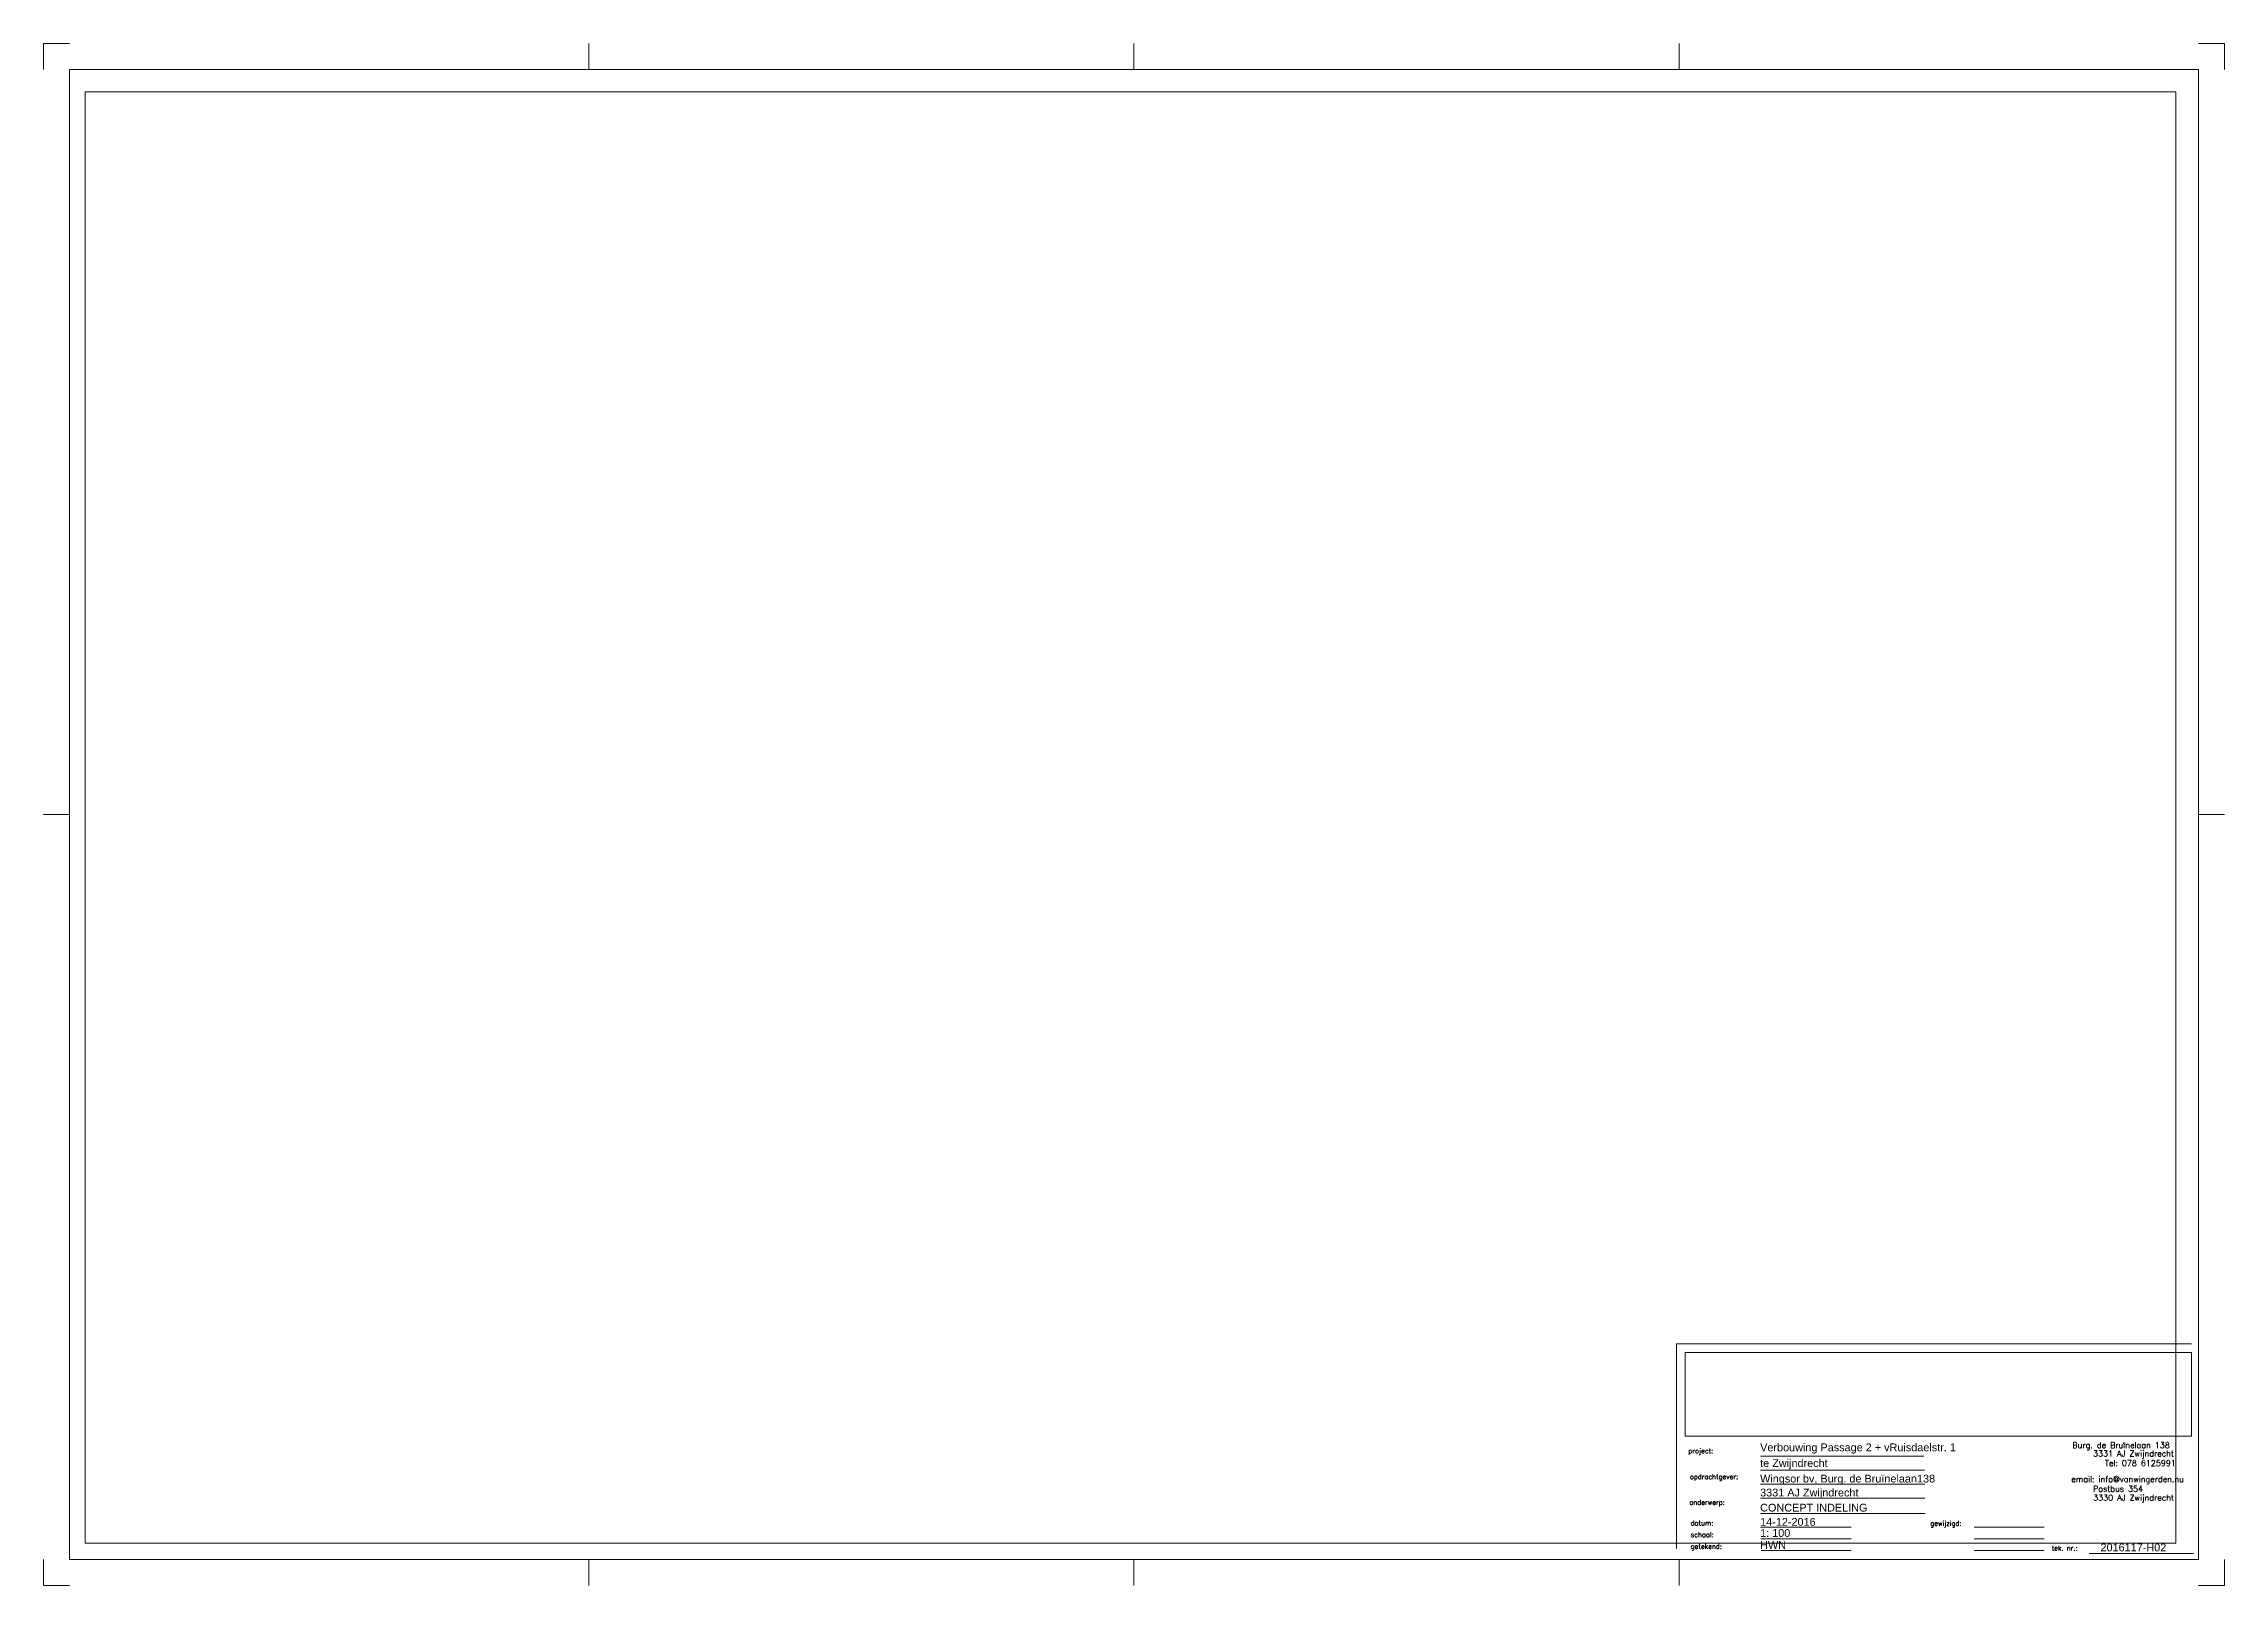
# Paper-space layout 'Sheet1' of a CAD drawing. Header units: millimetres. Extents: x 0 to 842, y 0 to 595.
import ezdxf
from ezdxf.enums import TextEntityAlignment as Align

# ---------------------------------------------------------------- set-up
doc = ezdxf.new("R2010")
doc.units = ezdxf.units.MM
doc.layers.add('HWN-DIM', color=1, linetype='Continuous', lineweight=18)
doc.styles.add('ROMANS', font='romans.shx')
doc.styles.get("Standard").update_dxf_attribs({"font": 'arial.ttf'})
picture_1 = doc.add_image_def('image1.png', size_in_pixel=(667, 110))

# ---------------------------------------------------------------- blocks, each defined once
blk = doc.blocks.new('Kader A1')
at = {"color": 1, "lineweight": 5}
for p, q in [((7643.32, 7397.12), (7643.32, 7387.12)), ((7853.82, 7387.12), (7853.82, 7397.12)), ((7653.32, 7099.62), (7643.32, 7099.62)), ((8475.32, 7099.62), (8485.32, 7099.62))]:
    blk.add_line(p, q, dxfattribs=at)
at = {"color": 4}
for p, q in [((7653.32, 7387.12), (8475.32, 7387.12)), ((7653.32, 7387.12), (7653.32, 6812.12)), ((8475.32, 7387.12), (8475.32, 6812.12)), ((7653.32, 6812.12), (8475.32, 6812.12))]:
    blk.add_line(p, q, dxfattribs=at)
at = {"color": 1}
for points in [[(7653.32, 7397.12), (7643.32, 7397.12)], [(8064.32, 7397.12), (8064.32, 7387.12)], [(8274.82, 7397.12), (8274.82, 7387.12)], [(8485.32, 7387.12), (8485.32, 7397.12), (8475.32, 7397.12)], [(7643.32, 6812.12), (7643.32, 6802.12), (7653.32, 6802.12)], [(7643.32, 6812.12), (7643.32, 6802.12)], [(7853.82, 6812.12), (7853.82, 6802.12)], [(8064.32, 6812.12), (8064.32, 6802.12)], [(8274.82, 6812.12), (8274.82, 6802.12)], [(8475.32, 6802.12), (8485.32, 6802.12), (8485.32, 6812.12)]]:
    blk.add_lwpolyline(points, dxfattribs=at)

psp = doc.layouts.new('Sheet1')

# ---------------------------------------------------------------- linework, layer by layer
at = {"layer": 'HWN-DIM', "color": 1}
for p, q in [((630.41, 14.2), (630.41, 93.2)), ((630.41, 93.2), (829.29, 93.2)), ((662.84, 49.9), (725.95, 49.9)), ((662.84, 44.45), (726.22, 44.45)), ((662.84, 39), (726.35, 39)), ((662.84, 33.62), (726.35, 33.62)), ((662.84, 27.76), (726.51, 27.76)), ((697.85, 22.41), (662.84, 22.41)), ((697.85, 17.91), (663.01, 17.91)), ((772.43, 22.41), (745.43, 22.41)), ((772.43, 17.91), (745.43, 17.91)), ((697.85, 13.41), (663.18, 13.41)), ((772.43, 13.41), (745.43, 13.41)), ((830.05, 12.35), (789.75, 12.35))]:
    psp.add_line(p, q, dxfattribs=at)

# ---------------------------------------------------------------- block references
at = {"layer": 'HWN-DIM', "lineweight": 5}
psp.add_blockref('Kader A1', (-7643.32, -6802.12), dxfattribs=at)

# ---------------------------------------------------------------- texts
at = {"layer": 'HWN-DIM', "color": 1, "style": 'ROMANS'}
for s, height, p in [('project:', 1.875, (635.07, 50.98)), ('Burg. de Bruïnelaan 138', 2.25, (783.31, 52.98)), ('3331 AJ Zwijndrecht', 2.25, (791.3, 49.77)), ('opdrachtgever:', 1.875, (635.63, 41.03)), ('Tel: 078 6125991', 2.25, (795.88, 46.06)), ('3330 AJ Zwijndrecht', 2.25, (791.32, 32.73)), ('Postbus 354', 2.25, (791.3, 36.16)), ('onderwerp:', 1.875, (635.44, 31.07)), ('datum:', 1.875, (635.94, 23.1)), ('schaal:', 1.875, (635.94, 18.6)), ('gewijzigd:', 1.875, (728.44, 22.97)), ('getekend:', 1.875, (635.94, 14.09)), ('tek. nr.:', 1.875, (775.3, 13.43))]:
    psp.add_text(s, height=height, dxfattribs=at).set_placement(p)
at = {"layer": 'HWN-DIM', "color": 2}
for s, p in [('Verbouwing Passage 2 + vRuisdaelstr. 1', (662.75, 51.76)), ('Wingsor bv, Burg. de Bruïnelaan138', (662.75, 39.7)), ('te Zwijndrecht ', (662.75, 45.68)), ('3331 AJ Zwijndrecht', (662.75, 34.32)), ('CONCEPT INDELING', (662.75, 28.49)), ('14-12-2016', (662.75, 23.01)), ('1: 100', (662.75, 18.7)), ('HWN', (662.75, 14.06)), ('2016117-H02', (794.16, 13.13))]:
    psp.add_text(s, height=3, dxfattribs=at).set_placement(p)
at = {"layer": 'HWN-DIM', "color": 1, "style": 'ROMANS'}
psp.add_text('email: info@vanwingerden.nu', height=2.25, dxfattribs=at).set_placement((826.39, 39.84), align=Align.RIGHT)

# ---------------------------------------------------------------- pictures from other files: only their frames are drawn
at = {"layer": 'HWN-DIM', "color": 1}
image = psp.add_image(picture_1, insert=(633.76, 57.57), size_in_units=(195.53, 32.25), dxfattribs=at)
image.dxf.flags = 7

# ---------------------------------------------------------------- viewports
at = {"layer": '0', "view_target_point": (-1986114.16, -790136.33)}
psp.add_viewport(center=(419.68, 296.31), size=(807.15, 560.1452), view_center_point=(2106717.27, 840357.6), view_height=56014.517, dxfattribs=at)

doc.saveas('drawing.dxf')
